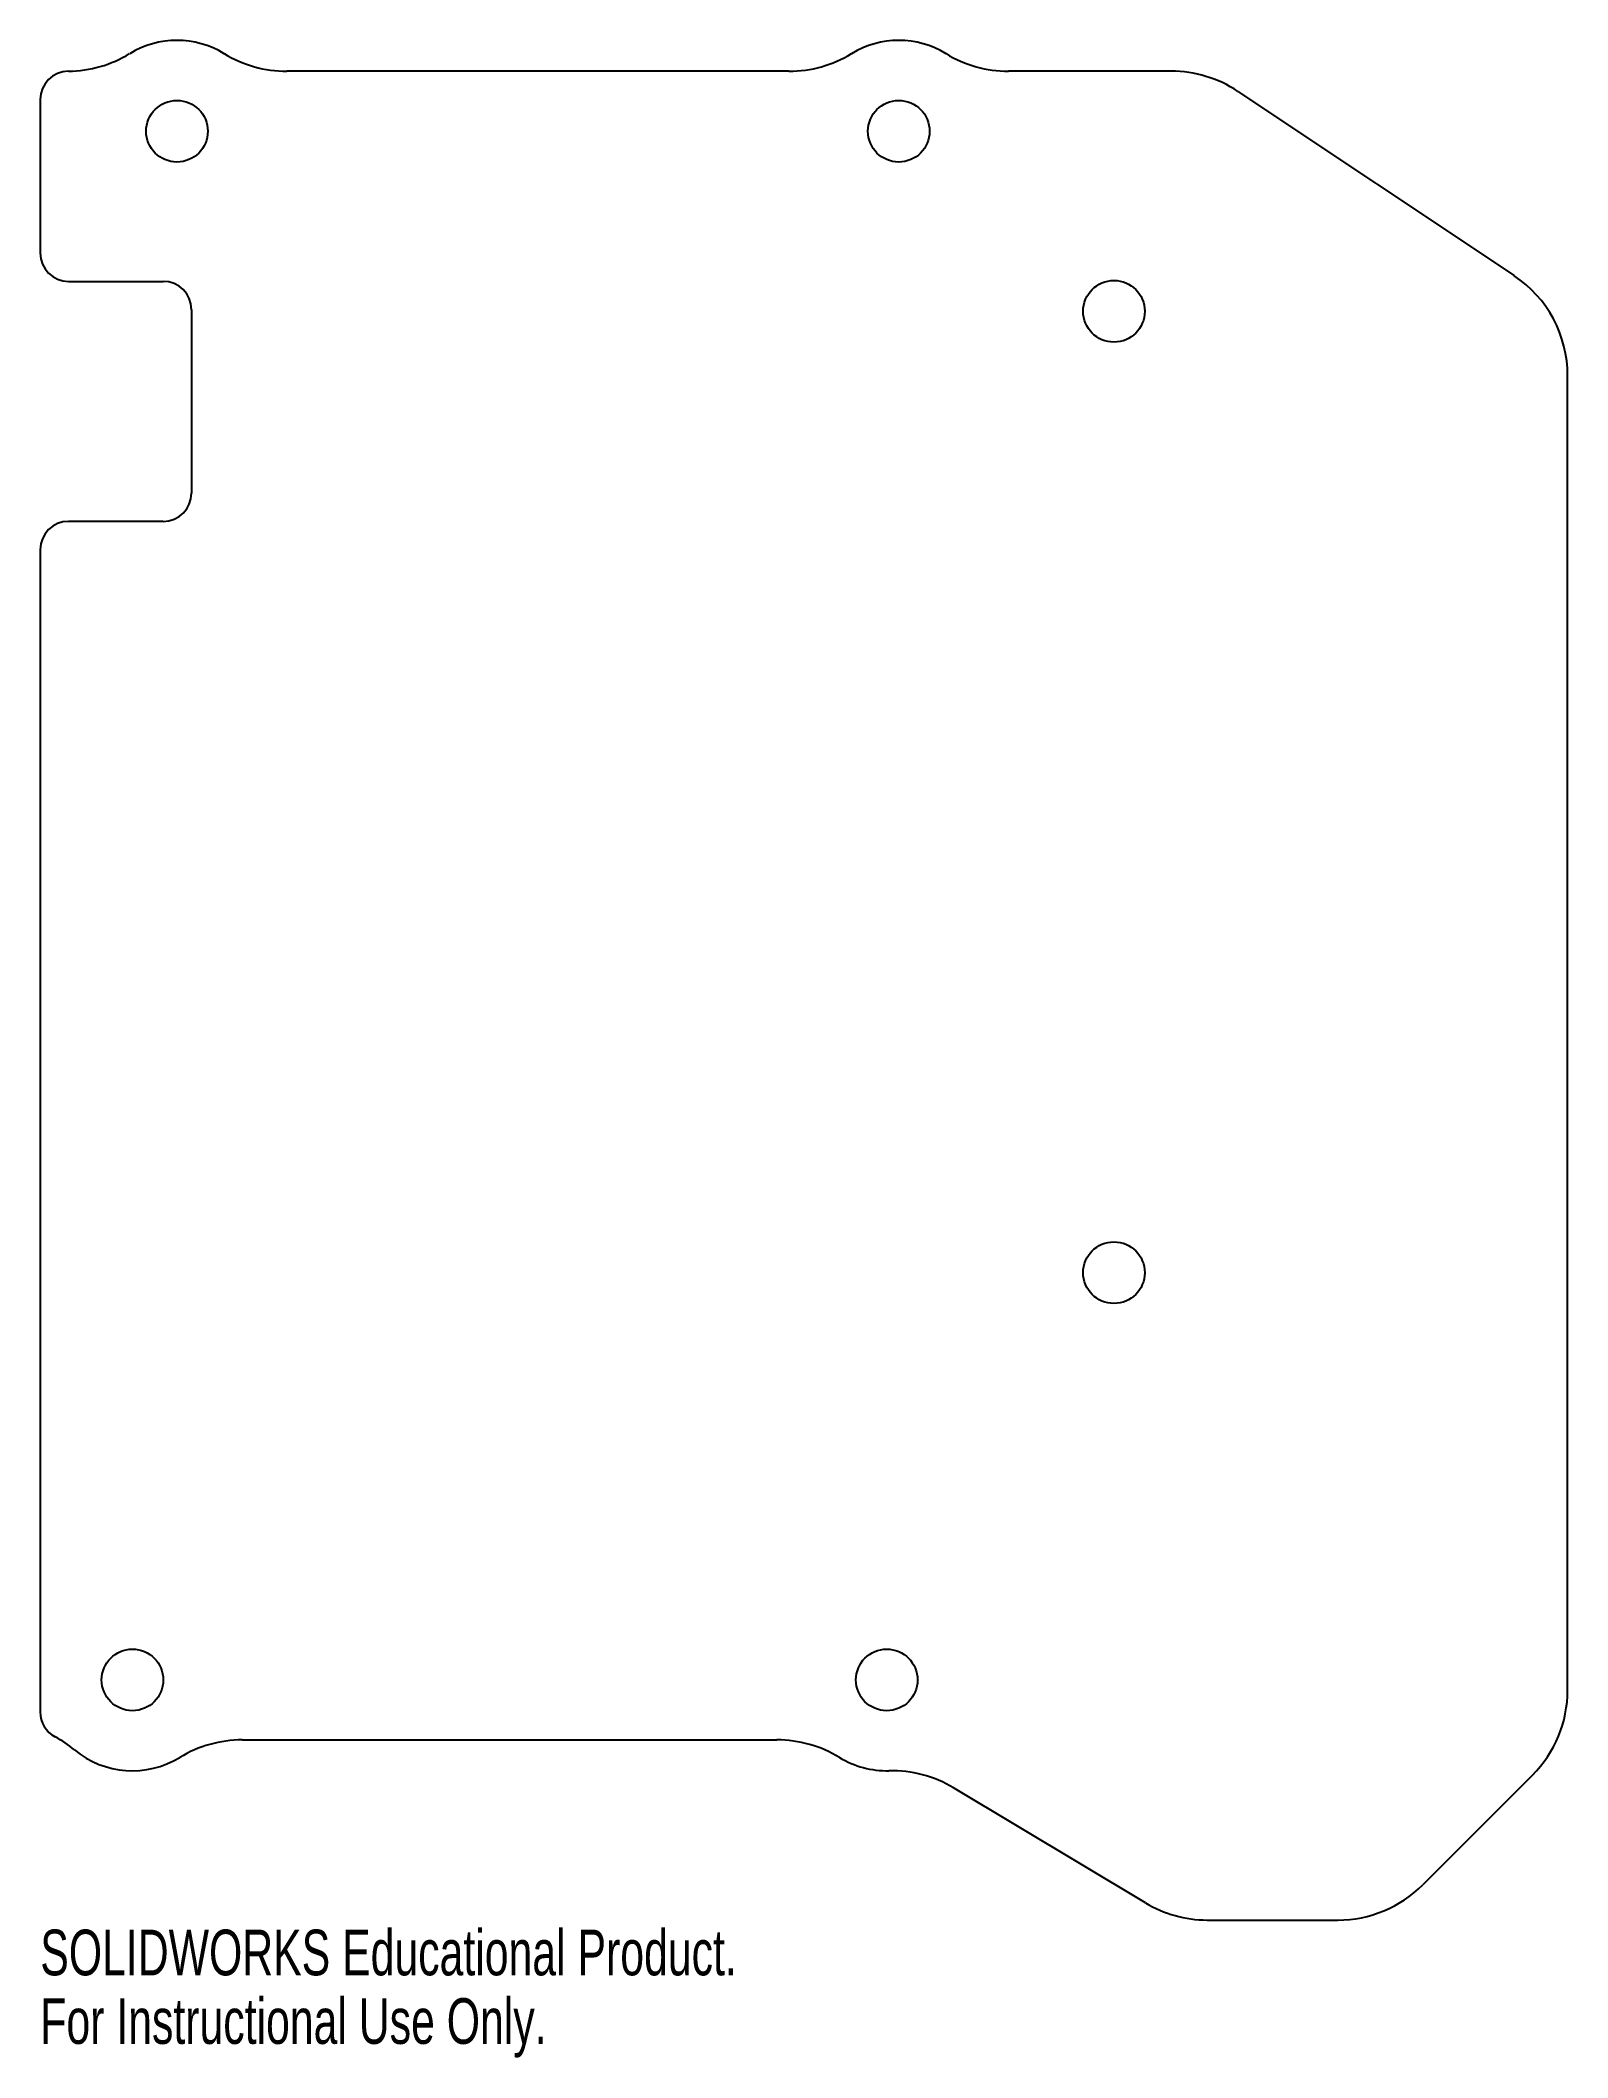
# Model space of a CAD drawing. Header units: millimetres. Extents: x 48 to 210, y -197 to 16.
import ezdxf

# ---------------------------------------------------------------- set-up
doc = ezdxf.new("R2010")
doc.units = ezdxf.units.MM
doc.styles.add('SLDTEXTSTYLE0', font='TXT', dxfattribs={"width": 0.7})

msp = doc.modelspace()

# ---------------------------------------------------------------- linework, layer by layer
at = {"color": 7, "linetype": 'Continuous', "lineweight": 25}
for p, q in [((127.55, 12.7), (74.43, 12.7)), ((167.99, 12.7), (150.78, 12.7)), ((48.35, 9.7), (48.35, -6.53)), ((175.03, 10.57), (204.28, -8.93)), ((51.35, -9.53), (61.35, -9.53)), ((64.36, -12.53), (64.36, -31.93)), ((209.93, -158.57), (209.93, -19.5)), ((61.35, -34.92), (51.35, -34.92)), ((48.35, -37.92), (48.35, -160.87)), ((69.72, -163.83), (126.28, -163.83)), ((206.21, -167.55), (194.6, -179.16)), ((165.26, -181.07), (144.97, -168.9)), ((171.79, -182.88), (185.62, -182.88))]:
    msp.add_line(p, q, dxfattribs=at)
for centre in [(62.81, 6.35), (139.17, 6.35), (161.93, -12.7), (161.93, -114.4), (58.1, -157.48), (137.9, -157.48)]:
    msp.add_circle(centre, 3.26, dxfattribs=at)
for centre, radius, start, end in [((62.81, 6.35), 9.61, 58.6195, 121.3846), ((139.17, 6.35), 9.61, 58.6195, 121.3805), ((51.19, 25.4), 12.7, 270.5862, 301.3846), ((74.43, 25.4), 12.7, 238.6195, 270), ((127.55, 25.4), 12.7, 270, 301.3805), ((150.78, 25.4), 12.7, 238.6195, 270), ((51.35, 9.7), 3, 90.5862, 180), ((167.99, 0), 12.7, 56.3099, 90), ((51.35, -6.53), 3, 180, 270), ((61.35, -12.53), 3, 0, 90), ((197.23, -19.5), 12.7, 0, 56.3099), ((61.35, -31.93), 3, 270, 0), ((51.35, -37.92), 3, 90, 180), ((197.23, -158.57), 12.7, 315, 0), ((51.35, -160.87), 3, 180, 241.562), ((43.88, -174.67), 12.7, 50.3982, 61.562), ((69.72, -176.53), 12.7, 90, 121.3805), ((126.28, -176.53), 12.7, 58.6195, 90), ((58.1, -157.48), 9.61, 230.3982, 301.3805), ((137.9, -157.48), 9.61, 238.6195, 271.3898), ((138.44, -179.79), 12.7, 59.0362, 91.3898), ((185.62, -170.18), 12.7, 270, 315), ((171.79, -170.18), 12.7, 239.0362, 270)]:
    msp.add_arc(centre, radius, start, end, dxfattribs=at)

# ---------------------------------------------------------------- texts
at = {"color": 7, "linetype": 'Continuous', "char_height": 4.8336, "attachment_point": 1, "style": 'SLDTEXTSTYLE0'}
for s, insert in [('SOLIDWORKS Educational Product.', (48.35, -183.9)), ('For Instructional Use Only.', (48.35, -191.15))]:
    msp.add_mtext(s, dxfattribs=dict(at, insert=insert))

doc.saveas('drawing.dxf')
